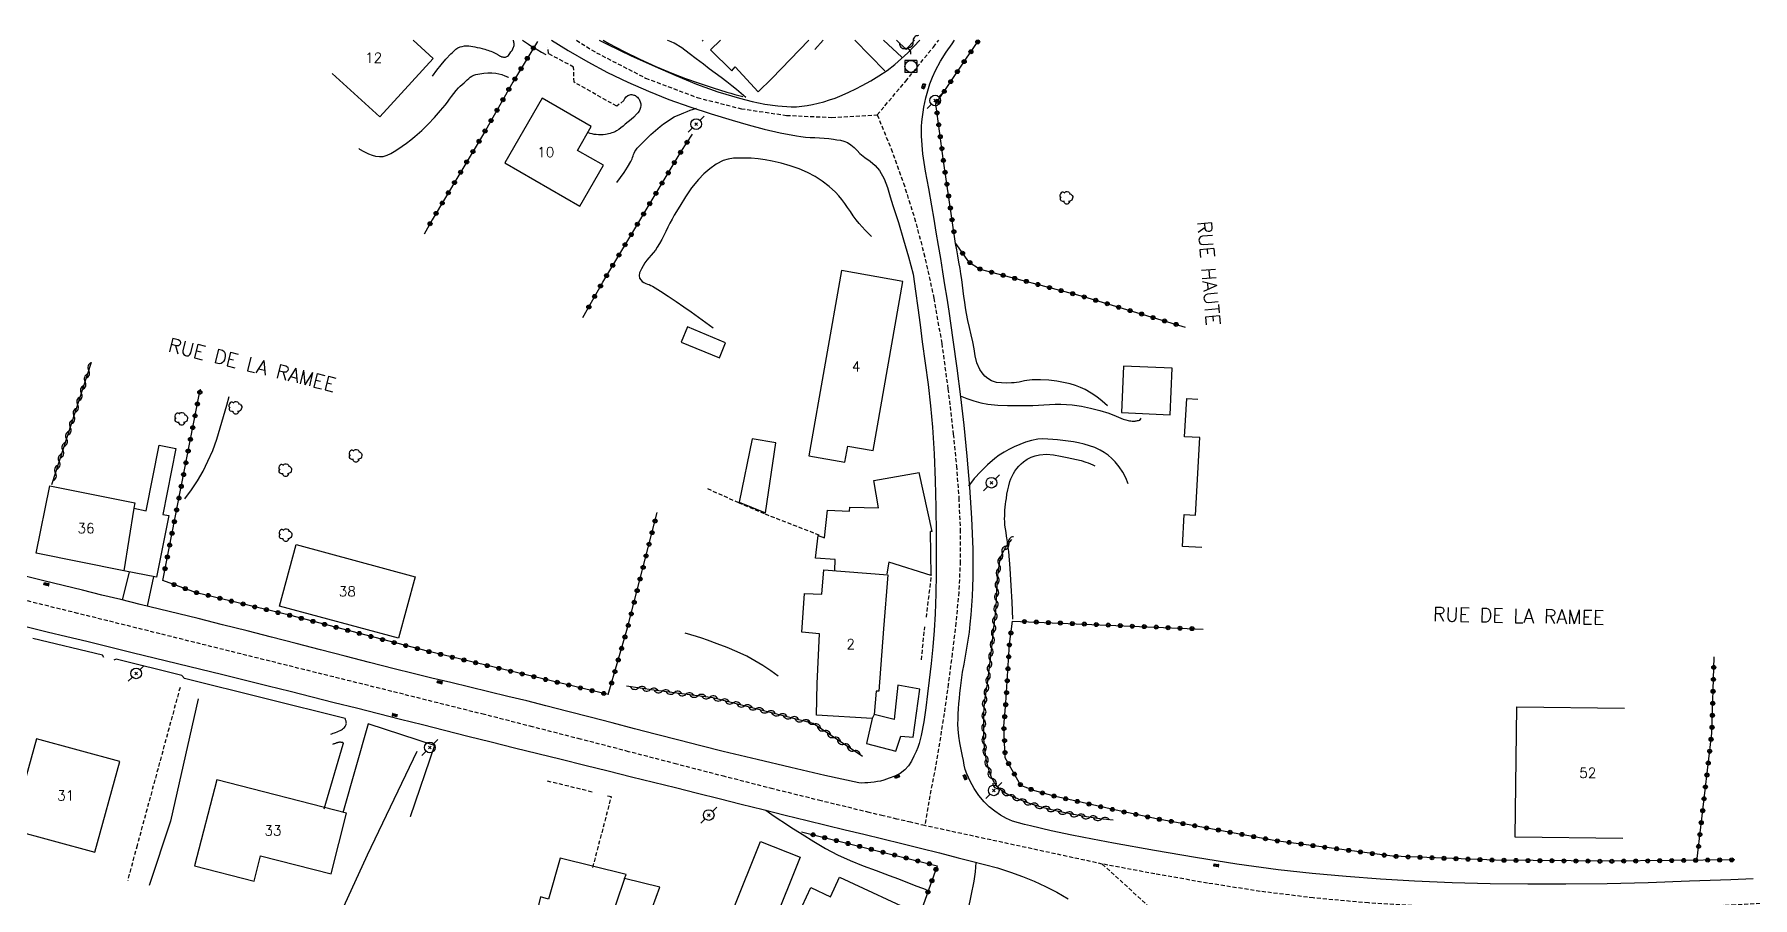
# Model space of a CAD drawing. Header units: millimetres. Extents: x 182998 to 184000, y 151998 to 153001.
# Drawn here: x 183648.1 to 183863.1, y 152892.7 to 153000.7 of the extents above; entities that cross this region are included whole.
import ezdxf
from ezdxf.enums import TextEntityAlignment as Align

# ---------------------------------------------------------------- set-up
doc = ezdxf.new("R2010")
doc.units = ezdxf.units.MM
doc.linetypes.add('DASHED', pattern=[0.75, 0.5, -0.25])
doc.layers.get('0').update_dxf_attribs({"linetype": 'CONTINUOUS'})
for name, color, linetype in [('W0001', 6, 'DASHED'), ('W0008', 7, 'CONTINUOUS'), ('W0014', 7, 'CONTINUOUS'), ('W0017', 7, 'CONTINUOUS'), ('W0101', 7, 'CONTINUOUS'), ('W0104', 1, 'CONTINUOUS'), ('W0112', 1, 'DASHED'), ('W0211', 2, 'CONTINUOUS'), ('W0214', 2, 'CONTINUOUS'), ('W0300', 7, 'CONTINUOUS'), ('W0310', 3, 'CONTINUOUS'), ('W0322', 7, 'CONTINUOUS'), ('W0323', 7, 'CONTINUOUS'), ('W0401', 7, 'CONTINUOUS'), ('W0420', 7, 'CONTINUOUS'), ('W0473', 7, 'CONTINUOUS'), ('W0989', 7, 'CONTINUOUS'), ('W0991', 7, 'CONTINUOUS')]:
    doc.layers.add(name, color=color, linetype=linetype)
doc.styles.get("Standard").update_dxf_attribs({"font": 'romans.shx', "width": 0.85})

# ---------------------------------------------------------------- blocks, each defined once
blk = doc.blocks.new('T401')
for p, q in [((-0.3, 0.3), (0, 0.3)), ((-0.3, -0.25), (-0.3, 0.3)), ((-0.3, 0.15), (0, 0.15)), ((-0.3, 0), (0, 0)), ((0, 0.3), (0, -0.25)), ((-0.3, -0.15), (0, -0.15)), ((-0.3, -0.25), (-0.3, -0.3)), ((-0.3, -0.3), (0, -0.3)), ((0, -0.3), (0, -0.25))]:
    blk.add_line(p, q)
blk = doc.blocks.new('T420')
for p, q in [((0.75, 0.75), (-0.75, 0.75)), ((-0.75, 0.75), (-0.75, -0.75)), ((0.75, 0.75), (0.75, -0.75)), ((0.75, -0.75), (-0.75, -0.75))]:
    blk.add_line(p, q)
blk.add_ellipse((0, 0), major_axis=(-0.53, 0.53), ratio=1, start_param=3.926991, end_param=10.210176)
blk = doc.blocks.new('T300')
for p, q in [((-0.8, 0.51), (-0.86, 0.34)), ((-0.86, 0.34), (-0.86, 0.17)), ((-0.86, 0.17), (-0.74, 0.06)), ((-0.69, 0.63), (-0.8, 0.51)), ((-0.8, -0.06), (-0.74, 0.06)), ((-0.74, 0.06), (-0.69, 0.11)), ((-0.57, 0.69), (-0.69, 0.63)), ((-0.46, 0.69), (-0.57, 0.69)), ((-0.29, 0.63), (-0.46, 0.69)), ((-0.29, 0.63), (-0.17, 0.74)), ((-0.23, 0.57), (-0.29, 0.63)), ((-0.17, 0.74), (-0.06, 0.8)), ((-0.06, 0.8), (0.06, 0.8)), ((0.06, 0.8), (0.23, 0.74)), ((0.23, 0.74), (0.34, 0.63)), ((0.34, 0.63), (0.4, 0.51)), ((0.46, 0.46), (0.34, 0.46)), ((0.4, 0.51), (0.4, 0.46)), ((0.57, 0.4), (0.46, 0.46)), ((0.57, 0.4), (0.69, 0.29)), ((0.69, 0.29), (0.74, 0.17)), ((0.74, 0.06), (0.69, -0.17)), ((0.74, 0.17), (0.74, 0.06)), ((-0.8, -0.17), (-0.8, -0.06)), ((-0.8, -0.23), (-0.8, -0.17)), ((-0.74, -0.34), (-0.8, -0.23)), ((-0.69, -0.4), (-0.74, -0.34)), ((-0.51, -0.46), (-0.69, -0.4)), ((-0.4, -0.46), (-0.51, -0.46)), ((-0.4, -0.46), (-0.34, -0.46)), ((-0.34, -0.46), (-0.34, -0.4)), ((-0.34, -0.51), (-0.34, -0.46)), ((-0.29, -0.63), (-0.34, -0.51)), ((-0.17, -0.74), (-0.29, -0.63)), ((-0.06, -0.8), (-0.17, -0.74)), ((0.06, -0.8), (-0.06, -0.8)), ((0.17, -0.74), (0.06, -0.8)), ((0.23, -0.69), (0.17, -0.74)), ((0.29, -0.46), (0.23, -0.46)), ((0.29, -0.63), (0.23, -0.69)), ((0.46, -0.4), (0.29, -0.46)), ((0.34, -0.51), (0.29, -0.63)), ((0.34, -0.51), (0.34, -0.46)), ((0.57, -0.34), (0.46, -0.4)), ((0.63, -0.29), (0.57, -0.34)), ((0.69, -0.17), (0.63, -0.29))]:
    blk.add_line(p, q)
blk = doc.blocks.new('T473')
for p, q in [((-0.166667, 0.166667), (0.166667, -0.166667)), ((-0.166667, -0.166667), (0.166667, 0.166667)), ((0.500001, 0.500001), (1.000002, 1.000002)), ((-1.000002, -1.000002), (-0.500001, -0.500001))]:
    blk.add_line(p, q)
blk.add_ellipse((0, 0), major_axis=(0.471405, 0.471405), ratio=1, start_param=5.4977871438, end_param=11.780972451)
blk = doc.blocks.new('t310o')
at = {"color": 0, "linetype": 'Continuous'}
for centre, start, end in [((-0.5, 0.38), 216.8699, 323.1304), ((0.5, -0.37), 36.8699, 143.1303)]:
    blk.add_arc(centre, 0.625, start, end, dxfattribs=at)
blk = doc.blocks.new('t323o')
at = {"color": 0, "linetype": 'Continuous'}
for radius in [0.25, 0.15]:
    blk.add_circle((0, 0), radius, dxfattribs=at)
blk = doc.blocks.new('t322o')
at = {"color": 0, "linetype": 'Continuous'}
for radius in [0.25, 0.15]:
    blk.add_circle((0, 0), radius, dxfattribs=at)

msp = doc.modelspace()

# ---------------------------------------------------------------- linework, layer by layer
at = {"layer": 'W0001'}
for points in [[(183715.94, 153000), (183718.46, 152998.43), (183724.6, 152995.27), (183731.07, 152992.83), (183736.59, 152991.43), (183742.22, 152990.6), (183747.91, 152990.35), (183753.59, 152990.67)], [(183753.59, 152990.67), (183757.15, 152994.87), (183760.62, 152999.15), (183761.29, 153000)], [(183753.59, 152990.67), (183755.32, 152986.43), (183756.88, 152982.12), (183758.25, 152977.75), (183759.44, 152973.33), (183760.68, 152967.73), (183761.66, 152962.07), (183762.44, 152956.39), (183763.11, 152950.7), (183763.5, 152946.73), (183763.8, 152942.76), (183763.97, 152938.78), (183763.98, 152934.79), (183763.79, 152930.93), (183763.44, 152927.09), (183762.97, 152923.27), (183762.48, 152919.45), (183761.96, 152915.76), (183761.38, 152912.07), (183760.74, 152908.39), (183760.03, 152904.73), (183759.53, 152901.74)], [(183759.53, 152901.74), (183757.8, 152902.15), (183756.06, 152902.56), (183754.33, 152902.97), (183752.6, 152903.38), (183746.56, 152904.84), (183740.53, 152906.34), (183734.51, 152907.87), (183728.5, 152909.43), (183722.48, 152910.99), (183716.47, 152912.55), (183710.46, 152914.1), (183704.44, 152915.63), (183699.36, 152916.9), (183694.29, 152918.17), (183689.21, 152919.43), (183684.14, 152920.69), (183679.06, 152921.95), (183673.98, 152923.21), (183668.91, 152924.47), (183663.84, 152925.74), (183653.56, 152928.29), (183643.27, 152930.82)], [(183781.76, 152896.93), (183759.53, 152901.74)], [(183869.31, 152892.32), (183860.96, 152891.79), (183852.59, 152891.43), (183844.22, 152891.25), (183835.85, 152891.24), (183828.92, 152891.37), (183821.99, 152891.63), (183815.07, 152892.06), (183808.16, 152892.69), (183801.52, 152893.51), (183794.91, 152894.54), (183788.33, 152895.7), (183781.76, 152896.93)], [(183781.76, 152896.93), (183793.52, 152886.19), (183798.11, 152877.61), (183803.01, 152868.42)]]:
    msp.add_lwpolyline(points, dxfattribs=at)
at = {"layer": 'W0008'}
for points in [[(183712.84, 153000), (183714.92, 152998.7), (183717.36, 152997.3), (183719.85, 152995.98), (183722.38, 152994.76), (183724.96, 152993.62), (183727.53, 152992.58), (183730.15, 152991.65), (183732.79, 152990.79), (183735.44, 152989.98), (183737.43, 152989.41), (183739.43, 152988.88), (183741.44, 152988.42), (183743.48, 152988.03), (183744.05, 152987.95), (183744.63, 152987.89), (183745.21, 152987.85), (183745.8, 152987.82), (183746.38, 152987.78), (183746.96, 152987.74), (183747.54, 152987.69), (183748.11, 152987.61), (183748.55, 152987.55), (183748.99, 152987.48), (183749.43, 152987.38), (183749.85, 152987.21), (183750.3, 152986.93), (183750.69, 152986.57), (183751.06, 152986.2), (183751.43, 152985.84), (183752.05, 152985.35), (183752.7, 152984.86), (183753.33, 152984.33), (183753.86, 152983.71), (183754.44, 152982.67), (183754.86, 152981.56), (183755.2, 152980.42), (183755.54, 152979.31), (183756.24, 152977.18), (183756.89, 152975.04), (183757.51, 152972.89), (183758.07, 152970.72)], [(183718.81, 153000), (183719.79, 152999.49), (183722.78, 152998.06), (183725.8, 152996.7), (183728.38, 152995.58), (183730.99, 152994.52), (183733.64, 152993.56), (183736.34, 152992.75), (183737.93, 152992.35), (183739.54, 152992.02), (183741.17, 152991.78), (183742.82, 152991.67), (183743.49, 152991.68), (183744.16, 152991.74), (183744.82, 152991.84), (183745.48, 152991.96), (183746.2, 152992.12), (183746.92, 152992.31), (183747.63, 152992.53), (183748.32, 152992.77), (183749.2, 152993.12), (183750.05, 152993.5), (183750.9, 152993.91), (183751.72, 152994.35), (183752.77, 152994.94), (183753.81, 152995.56), (183754.82, 152996.23), (183755.78, 152996.96), (183757.42, 152998.43), (183758.94, 153000)], [(183863.2, 152895.07), (183860.41, 152894.96), (183855.24, 152894.77), (183850.08, 152894.59), (183844.92, 152894.46), (183839.75, 152894.4), (183835.02, 152894.41), (183830.29, 152894.47), (183825.56, 152894.59), (183820.83, 152894.8), (183816.56, 152895.05), (183812.29, 152895.36), (183808.02, 152895.74), (183803.76, 152896.22), (183798.59, 152896.92), (183793.43, 152897.74), (183788.29, 152898.63), (183783.16, 152899.56), (183780.55, 152900.04), (183777.95, 152900.54), (183775.36, 152901.08), (183772.78, 152901.7), (183772.02, 152901.88), (183771.26, 152902.07), (183770.5, 152902.31), (183769.77, 152902.62), (183769.01, 152903.04), (183768.29, 152903.53), (183767.61, 152904.08), (183766.98, 152904.7), (183766.32, 152905.51), (183765.73, 152906.37), (183765.23, 152907.28), (183764.8, 152908.23), (183764.61, 152908.76), (183764.48, 152909.31), (183764.37, 152909.87), (183764.27, 152910.42), (183764.1, 152911.25), (183763.93, 152912.09), (183763.79, 152912.94), (183763.71, 152913.79), (183763.69, 152914.43), (183763.7, 152915.08), (183763.72, 152915.72), (183763.76, 152916.37), (183763.81, 152917.01), (183763.87, 152917.65), (183763.94, 152918.29), (183764, 152918.93), (183764.13, 152919.93), (183764.28, 152920.93), (183764.45, 152921.93), (183764.63, 152922.93), (183764.81, 152923.93), (183764.98, 152924.92), (183765.13, 152925.93), (183765.24, 152926.94), (183765.34, 152928.11), (183765.43, 152929.28), (183765.5, 152930.46), (183765.55, 152931.63), (183765.58, 152932.81), (183765.6, 152933.99), (183765.6, 152935.16), (183765.58, 152936.34), (183765.44, 152940.22), (183765.18, 152944.1), (183764.83, 152947.97), (183764.45, 152951.83), (183764.05, 152955.4), (183763.59, 152958.97), (183763.1, 152962.53), (183762.58, 152966.09), (183762.33, 152967.74), (183762.07, 152969.39), (183761.8, 152971.04), (183761.53, 152972.69), (183761.25, 152974.34), (183760.98, 152975.98), (183760.71, 152977.63), (183760.44, 152979.28), (183760.06, 152981.44), (183759.64, 152983.6), (183759.29, 152985.78), (183759.13, 152987.98), (183759.13, 152988.59), (183759.15, 152989.2), (183759.19, 152989.8), (183759.26, 152990.41), (183759.34, 152991.01), (183759.44, 152991.61), (183759.55, 152992.21), (183759.68, 152992.8), (183759.91, 152993.68), (183760.19, 152994.55), (183760.52, 152995.4), (183760.89, 152996.23), (183761.51, 152997.38), (183762.21, 152998.49), (183762.95, 152999.56), (183763.26, 153000)], [(183758.07, 152970.72), (183758.38, 152968.61), (183758.67, 152966.5), (183758.96, 152964.38), (183759.23, 152962.27), (183759.59, 152959.6), (183759.95, 152956.93), (183760.27, 152954.25), (183760.52, 152951.57), (183760.73, 152948.25), (183760.84, 152944.92), (183760.91, 152941.59), (183760.95, 152938.26), (183760.97, 152935.76), (183760.97, 152933.26), (183760.93, 152930.75), (183760.84, 152928.25), (183760.72, 152926.17), (183760.54, 152924.1), (183760.34, 152922.02), (183760.11, 152919.95), (183759.9, 152918.22), (183759.68, 152916.48), (183759.42, 152914.74), (183759.08, 152913.02), (183758.96, 152912.52), (183758.83, 152912.01), (183758.67, 152911.51), (183758.47, 152911.02), (183758.19, 152910.41), (183757.89, 152909.8), (183757.52, 152909.22), (183757.05, 152908.7), (183756.45, 152908.26), (183755.79, 152907.93), (183755.1, 152907.67), (183754.41, 152907.44), (183754.01, 152907.32), (183753.61, 152907.24), (183753.19, 152907.17), (183752.78, 152907.12), (183752.41, 152907.09), (183752.03, 152907.07), (183751.66, 152907.06), (183751.28, 152907.07)], [(183751.28, 152907.07), (183747.03, 152908.02), (183742.78, 152909), (183738.55, 152910), (183734.31, 152911.02), (183731.53, 152911.71), (183728.75, 152912.42), (183725.98, 152913.14), (183723.2, 152913.86), (183720.43, 152914.59), (183717.66, 152915.32), (183714.88, 152916.03), (183712.1, 152916.74), (183709.73, 152917.33), (183707.36, 152917.91), (183704.99, 152918.48), (183702.62, 152919.06), (183700.25, 152919.63), (183697.87, 152920.2), (183695.5, 152920.78), (183693.13, 152921.37), (183690.06, 152922.15), (183687, 152922.93), (183683.93, 152923.72), (183680.87, 152924.51), (183677.81, 152925.3), (183674.74, 152926.09), (183671.67, 152926.87), (183668.6, 152927.64), (183666.19, 152928.24), (183663.78, 152928.83), (183661.37, 152929.42), (183658.95, 152930.01), (183656.54, 152930.59), (183654.12, 152931.18), (183651.71, 152931.77), (183649.29, 152932.36), (183642.86, 152933.94)], [(183647.23, 152926.6), (183649.71, 152926), (183652.19, 152925.4), (183654.67, 152924.8), (183660.35, 152923.41), (183666.03, 152922.03), (183671.7, 152920.64), (183677.38, 152919.24), (183680.14, 152918.55), (183682.89, 152917.86), (183685.65, 152917.16), (183688.41, 152916.46), (183691.16, 152915.77), (183693.92, 152915.07), (183696.67, 152914.37), (183699.43, 152913.68), (183702.35, 152912.95), (183705.28, 152912.22), (183708.2, 152911.49), (183711.13, 152910.77), (183714.05, 152910.04), (183716.98, 152909.31), (183719.9, 152908.59), (183722.83, 152907.86), (183725.58, 152907.17), (183728.33, 152906.49), (183731.08, 152905.8), (183733.82, 152905.12), (183736.57, 152904.43), (183739.32, 152903.75), (183742.07, 152903.06), (183744.83, 152902.38), (183747.19, 152901.8), (183749.56, 152901.22), (183751.92, 152900.65), (183754.29, 152900.08), (183756.66, 152899.5), (183759.02, 152898.92), (183761.38, 152898.32), (183763.74, 152897.72), (183765.38, 152897.3), (183767.03, 152896.89), (183768.66, 152896.45), (183770.28, 152895.93), (183771.75, 152895.38), (183773.21, 152894.79), (183774.64, 152894.14), (183776.05, 152893.42), (183777.48, 152892.58)]]:
    msp.add_lwpolyline(points, dxfattribs=at)
at = {"layer": 'W0014'}
for points in [[(183656.8, 152922.77), (183656.62, 152923.08), (183647.92, 152925.16)], [(183666.89, 152920.13), (183666.55, 152920.53), (183658.36, 152922.58), (183658.04, 152922.45)], [(183686.99, 152915.13), (183666.89, 152920.13)], [(183698.19, 152911.76), (183689.89, 152914.47)]]:
    msp.add_lwpolyline(points, dxfattribs=at)
at = {"layer": 'W0017'}
for points in [[(183697.92, 152995.51), (183698.46, 152996.24), (183699.03, 152996.94), (183699.62, 152997.62), (183700.24, 152998.28), (183700.44, 152998.48), (183700.64, 152998.69), (183700.86, 152998.88), (183701.11, 152999.04), (183701.38, 152999.16), (183701.67, 152999.23), (183701.95, 152999.28), (183702.24, 152999.3), (183702.49, 152999.3), (183702.74, 152999.27), (183702.98, 152999.22), (183703.22, 152999.17), (183703.54, 152999.11), (183703.86, 152999.04), (183704.17, 152998.97), (183704.48, 152998.88), (183704.68, 152998.82), (183704.87, 152998.76), (183705.06, 152998.69), (183705.25, 152998.62), (183705.43, 152998.55), (183705.61, 152998.47), (183705.79, 152998.39), (183705.96, 152998.3), (183706.02, 152998.27), (183706.09, 152998.23), (183706.15, 152998.18), (183706.21, 152998.14), (183706.27, 152998.1), (183706.33, 152998.06), (183706.39, 152998.02), (183706.46, 152997.99), (183706.52, 152997.96), (183706.59, 152997.94), (183706.66, 152997.92), (183706.72, 152997.91), (183706.83, 152997.89), (183706.94, 152997.88), (183707.06, 152997.88), (183707.17, 152997.91), (183707.31, 152997.99), (183707.43, 152998.11), (183707.53, 152998.23), (183707.62, 152998.36), (183707.76, 152998.53), (183707.89, 152998.71), (183708.01, 152998.91), (183708.09, 152999.12), (183708.12, 152999.23), (183708.14, 152999.35), (183708.14, 152999.47), (183708.14, 152999.58), (183708.13, 152999.7), (183708.11, 152999.82), (183708.08, 152999.93), (183708.06, 153000)], [(183746.82, 153000), (183745.77, 152998.86)], [(183754.55, 152996.17), (183750.8, 153000)], [(183756.65, 152997.88), (183754.37, 153000)], [(183721.87, 152992.46), (183722, 152992.7), (183722.17, 152992.91), (183722.39, 152993.08), (183722.64, 152993.19), (183722.77, 152993.22), (183722.9, 152993.21), (183723.02, 152993.18), (183723.14, 152993.14), (183723.23, 152993.11), (183723.32, 152993.07), (183723.4, 152993.01), (183723.48, 152992.96), (183723.59, 152992.86), (183723.69, 152992.76), (183723.78, 152992.64), (183723.85, 152992.51), (183723.93, 152992.29), (183723.99, 152992.06), (183724, 152991.82), (183723.98, 152991.59), (183723.9, 152991.35), (183723.78, 152991.13), (183723.63, 152990.93), (183723.48, 152990.74), (183723.15, 152990.39), (183722.78, 152990.08), (183722.41, 152989.78), (183722.03, 152989.48), (183721.78, 152989.27), (183721.52, 152989.05), (183721.26, 152988.85), (183720.98, 152988.66), (183720.83, 152988.58), (183720.68, 152988.51), (183720.53, 152988.45), (183720.37, 152988.4), (183720.18, 152988.34), (183719.98, 152988.29), (183719.78, 152988.25), (183719.58, 152988.21), (183719.29, 152988.18), (183718.99, 152988.17), (183718.69, 152988.17), (183718.4, 152988.19), (183718.15, 152988.22), (183717.91, 152988.27), (183717.68, 152988.34), (183717.45, 152988.42)], [(183721, 152982.21), (183721.48, 152982.83), (183721.93, 152983.47), (183722.35, 152984.14), (183722.74, 152984.82), (183722.83, 152984.99), (183722.91, 152985.17), (183722.98, 152985.35), (183723.04, 152985.53), (183723.11, 152985.71), (183723.19, 152985.89), (183723.27, 152986.07), (183723.38, 152986.24), (183723.56, 152986.48), (183723.76, 152986.69), (183723.98, 152986.9), (183724.19, 152987.11), (183724.73, 152987.65), (183725.28, 152988.19), (183725.84, 152988.72), (183726.43, 152989.22), (183726.85, 152989.54), (183727.29, 152989.85), (183727.74, 152990.13), (183728.2, 152990.4), (183728.49, 152990.55), (183728.8, 152990.68), (183729.1, 152990.81), (183729.41, 152990.93), (183729.8, 152991.08), (183730.19, 152991.24), (183730.59, 152991.38), (183730.99, 152991.52)], [(183763.97, 152955.52), (183764.81, 152955.17), (183765.68, 152954.88), (183766.56, 152954.64), (183767.45, 152954.47), (183768.68, 152954.33), (183769.91, 152954.29), (183771.13, 152954.31), (183772.35, 152954.31), (183773.06, 152954.32), (183773.76, 152954.34), (183774.46, 152954.38), (183775.15, 152954.42), (183775.86, 152954.45), (183776.56, 152954.46), (183777.26, 152954.44), (183777.97, 152954.39), (183779.14, 152954.22), (183780.3, 152953.97), (183781.44, 152953.67), (183782.58, 152953.34), (183782.88, 152953.23), (183783.19, 152953.11), (183783.48, 152952.98), (183783.78, 152952.85), (183784.08, 152952.72), (183784.38, 152952.6), (183784.69, 152952.5), (183785, 152952.41), (183785.17, 152952.38), (183785.34, 152952.37), (183785.51, 152952.36), (183785.69, 152952.36), (183785.77, 152952.36), (183785.86, 152952.36), (183785.94, 152952.37), (183786.03, 152952.39), (183786.15, 152952.41), (183786.3, 152952.42), (183786.45, 152952.48), (183786.55, 152952.6), (183786.56, 152952.61), (183786.57, 152952.63), (183786.57, 152952.65), (183786.57, 152952.67), (183786.56, 152952.69), (183786.55, 152952.7), (183786.54, 152952.72), (183786.53, 152952.73)], [(183785, 152944.51), (183784.69, 152945.25), (183784.31, 152945.96), (183783.87, 152946.62), (183783.37, 152947.25), (183782.95, 152947.68), (183782.48, 152948.07), (183781.99, 152948.42), (183781.47, 152948.72), (183780.82, 152949.03), (183780.15, 152949.26), (183779.47, 152949.45), (183778.78, 152949.62), (183778.14, 152949.75), (183777.48, 152949.85), (183776.83, 152949.93), (183776.17, 152949.99), (183775.55, 152950.05), (183774.93, 152950.1), (183774.3, 152950.12), (183773.67, 152950.07), (183772.91, 152949.92), (183772.16, 152949.7), (183771.43, 152949.43), (183770.72, 152949.12), (183770.08, 152948.81), (183769.46, 152948.47), (183768.87, 152948.09), (183768.3, 152947.67), (183767.39, 152946.89), (183766.54, 152946.06), (183765.74, 152945.17), (183765.01, 152944.22)], [(183659.16, 152929.95), (183660, 152933.5)], [(183663.01, 152932.89), (183662.22, 152929.2)], [(183685.2, 152913.2), (183685.36, 152913.24), (183685.51, 152913.29), (183685.66, 152913.34), (183685.81, 152913.39), (183686, 152913.46), (183686.19, 152913.54), (183686.37, 152913.63), (183686.55, 152913.73), (183686.68, 152913.82), (183686.8, 152913.91), (183686.92, 152914.01), (183687.02, 152914.13), (183687.07, 152914.21), (183687.11, 152914.29), (183687.14, 152914.38), (183687.15, 152914.47), (183687.16, 152914.56), (183687.15, 152914.64), (183687.14, 152914.73), (183687.12, 152914.81), (183687.1, 152914.89), (183687.07, 152914.97), (183687.04, 152915.05), (183686.99, 152915.13)], [(183689.89, 152914.47), (183686.71, 152903.35)], [(183684.39, 152903.83), (183686.76, 152911.94)], [(183686.76, 152911.94), (183686.77, 152911.95), (183686.77, 152911.96), (183686.78, 152911.98), (183686.78, 152911.99), (183686.79, 152912), (183686.79, 152912.02), (183686.79, 152912.03), (183686.78, 152912.05), (183686.77, 152912.07), (183686.75, 152912.09), (183686.73, 152912.11), (183686.71, 152912.12), (183686.66, 152912.14), (183686.61, 152912.15), (183686.57, 152912.15), (183686.52, 152912.15), (183686.44, 152912.16), (183686.36, 152912.16), (183686.28, 152912.16), (183686.2, 152912.15), (183686.15, 152912.14), (183686.1, 152912.13), (183686.05, 152912.11), (183685.99, 152912.1), (183685.97, 152912.09), (183685.94, 152912.08), (183685.91, 152912.07), (183685.89, 152912.06), (183685.86, 152912.05), (183685.84, 152912.04), (183685.81, 152912.03), (183685.78, 152912.02), (183685.69, 152911.99), (183685.6, 152911.95), (183685.51, 152911.92), (183685.41, 152911.89)], [(183698.19, 152911.76), (183695.16, 152902.83), (183695.14, 152902.85)], [(183739.64, 152903.67), (183740.41, 152903.13), (183741.19, 152902.59), (183741.98, 152902.07), (183742.77, 152901.56), (183744.2, 152900.65), (183745.65, 152899.75), (183747.11, 152898.88), (183748.62, 152898.09), (183750.21, 152897.36), (183751.83, 152896.72), (183753.47, 152896.12), (183755.1, 152895.5), (183756.25, 152895.06), (183757.4, 152894.61), (183758.56, 152894.17), (183759.71, 152893.74)], [(183761.53, 152879.67), (183762, 152880.73), (183762.44, 152881.8), (183762.85, 152882.89), (183763.22, 152883.99), (183763.43, 152884.72), (183763.61, 152885.45), (183763.78, 152886.18), (183763.95, 152886.92), (183764.28, 152888.27), (183764.6, 152889.63), (183764.91, 152890.98), (183765.22, 152892.34), (183765.35, 152892.95), (183765.49, 152893.56), (183765.61, 152894.18), (183765.72, 152894.79), (183765.8, 152895.37), (183765.87, 152895.95), (183765.92, 152896.53), (183765.96, 152897.11)]]:
    msp.add_lwpolyline(points, dxfattribs=at)
at = {"layer": 'W0101'}
for points in [[(183695.5, 153000), (183698, 152997.72), (183691.35, 152990.42), (183685.39, 152995.85)], [(183733.98, 153000), (183732.73, 152998.81), (183735.39, 152996.17), (183735.81, 152996.67), (183738.71, 152993.56), (183740.39, 152995.22)], [(183740.39, 152995.22), (183745.05, 153000)], [(183792.05, 152950.39), (183792.33, 152955.19), (183793.72, 152955.11)], [(183794.22, 152936.54), (183791.78, 152936.68), (183792.01, 152940.66), (183793.41, 152940.58), (183793.96, 152950.28), (183792.05, 152950.39)], [(183659.33, 152933.63), (183648.36, 152935.83), (183650.05, 152944.27)], [(183650.05, 152944.27), (183660.7, 152942.13), (183660.56, 152941.45)], [(183660.56, 152941.45), (183659.33, 152933.63)], [(183760.45, 152938.53), (183760.24, 152938.53)], [(183846.89, 152900.13), (183833.42, 152900.31), (183833.65, 152916.61), (183833.65, 152916.61)], [(183833.65, 152916.61), (183847.11, 152916.43)], [(183722.19, 152895.63), (183713.9, 152897.66), (183712.47, 152892.55), (183711.47, 152892.81), (183710.26, 152887.76), (183709.29, 152885.02), (183717.8, 152882.78)], [(183721.96, 152895.13), (183717.8, 152882.78)], [(183721.96, 152895.13), (183722.19, 152895.63)]]:
    msp.add_lwpolyline(points, dxfattribs=at)
for points in [[(183706.97, 152984.65), (183716.36, 152979.23), (183719.32, 152984.36), (183716.09, 152986.22), (183717.81, 152989.22), (183711.66, 152992.77), (183706.97, 152984.65)], [(183749.1, 152971.19), (183745.02, 152948), (183749.55, 152947.2), (183749.9, 152949.23), (183753.07, 152948.67), (183756.8, 152969.83), (183749.1, 152971.19)], [(183680.86, 152936.9), (183695.77, 152932.88), (183693.7, 152925.19), (183678.78, 152929.21), (183680.86, 152936.9)], [(183752.97, 152915.13), (183745.98, 152915.55), (183746.09, 152919.53), (183746.35, 152925.75), (183744.17, 152925.93), (183744.48, 152930.78), (183746.67, 152930.68), (183746.9, 152933.76), (183754.91, 152933.1), (183754.39, 152926.36), (183753.78, 152918.58), (183753.47, 152918.58), (183753.2, 152915.66)], [(183648.37, 152912.6), (183645.26, 152901.27), (183655.69, 152898.41), (183658.8, 152909.74), (183648.37, 152912.6)], [(183668.16, 152896.7), (183675.61, 152894.79), (183676.43, 152897.95), (183685.24, 152895.69), (183687.19, 152903.28), (183670.93, 152907.46), (183668.16, 152896.7)], [(183755.63, 152883.53), (183743.12, 152889.34), (183745.28, 152893.99), (183747.75, 152892.84), (183748.87, 152895.27), (183758.92, 152890.6), (183755.63, 152883.53)]]:
    msp.add_lwpolyline(points, close=True, dxfattribs=at)
at = {"layer": 'W0104'}
for points in [[(183729.07, 152962.24), (183733.84, 152960.26), (183734.62, 152962.15), (183729.85, 152964.13), (183729.07, 152962.24)], [(183784.42, 152959.24), (183784.16, 152953.41), (183790.23, 152953.14), (183790.5, 152958.96), (183784.42, 152959.24)], [(183737.95, 152950.12), (183736.31, 152942.19), (183739.61, 152940.87), (183740.92, 152949.64)], [(183743.93, 152897.8), (183740.48, 152889.15), (183735.52, 152891.13), (183738.97, 152899.77), (183743.93, 152897.8)]]:
    msp.add_lwpolyline(points, close=True, dxfattribs=at)
for points in [[(183660.56, 152941.45), (183662.11, 152941.14), (183663.75, 152949.33), (183665.83, 152948.91), (183664.18, 152940.68), (183664.94, 152940.53), (183663.39, 152932.82), (183659.33, 152933.63)], [(183748.29, 152933.64), (183748.33, 152935.05), (183745.88, 152935.18), (183746.22, 152938.03), (183746.98, 152937.76), (183747.35, 152941.21), (183750.12, 152941.06), (183750.17, 152941.58), (183753.75, 152941.48), (183753.15, 152944.93), (183758.84, 152945.93)], [(183760.45, 152938.53), (183758.84, 152945.93)], [(183760.32, 152933.02), (183760.24, 152938.53)], [(183760.32, 152933.02), (183755.05, 152934.71), (183754.78, 152933.23)], [(183758.92, 152918.79), (183756.18, 152919.29), (183755.73, 152915), (183753.2, 152915.66)], [(183758.08, 152912.81), (183758.92, 152918.79)], [(183752.97, 152915.13), (183752.23, 152912), (183755.94, 152911.07), (183756.55, 152912.92), (183758.08, 152912.81)], [(183720.96, 152879.79), (183721.8, 152881.54), (183726.38, 152894.03), (183721.96, 152895.13)]]:
    msp.add_lwpolyline(points, dxfattribs=at)
at = {"layer": 'W0112'}
for points in [[(183721.87, 152992.46), (183721, 152991.74), (183715.66, 152994.75), (183715.6, 152996.64), (183712.44, 152998.33), (183712.39, 152999.09)], [(183731.67, 152999.89), (183731.79, 153000)], [(183732.35, 152943.91), (183736.21, 152942.16), (183739.55, 152940.74), (183746.27, 152938.13)], [(183759.74, 152927.8), (183760.39, 152933.1)], [(183759.13, 152922.48), (183759.53, 152926.59)], [(183666.34, 152919.03), (183660.97, 152899.27), (183659.79, 152894.89)], [(183717.9, 152905.94), (183712.13, 152907.36)], [(183718.01, 152896.5), (183720.32, 152905.33), (183719.8, 152905.41)]]:
    msp.add_lwpolyline(points, dxfattribs=at)
at = {"layer": 'W0211'}
for points in [[(183709.18, 153000), (183709.96, 152999.49), (183710.5, 152999.15), (183711.03, 152998.83), (183711.58, 152998.51), (183712.12, 152998.2)], [(183737.15, 152992.85), (183736.57, 152993.34), (183735.98, 152993.82), (183735.38, 152994.3), (183734.78, 152994.78), (183734.05, 152995.34), (183733.32, 152995.89), (183732.57, 152996.44), (183731.83, 152996.99), (183730.94, 152997.67), (183730.05, 152998.36), (183729.13, 152999.03), (183728.17, 152999.62), (183727.79, 152999.81), (183727.4, 152999.98), (183727.35, 153000)], [(183688.71, 152986.46), (183688.81, 152986.39), (183689.36, 152986.06), (183689.94, 152985.79), (183690.37, 152985.63), (183690.82, 152985.51), (183691.29, 152985.45), (183691.76, 152985.47), (183692.26, 152985.61), (183692.73, 152985.83), (183693.16, 152986.1), (183693.58, 152986.37), (183694.14, 152986.73), (183694.69, 152987.11), (183695.22, 152987.52), (183695.74, 152987.95), (183696.59, 152988.71), (183697.4, 152989.52), (183698.19, 152990.34), (183698.95, 152991.19), (183699.24, 152991.54), (183699.52, 152991.89), (183699.8, 152992.25), (183700.06, 152992.62), (183700.33, 152992.98), (183700.61, 152993.34), (183700.89, 152993.7), (183701.19, 152994.04), (183701.41, 152994.26), (183701.64, 152994.47), (183701.88, 152994.67), (183702.11, 152994.88), (183702.29, 152995.04), (183702.48, 152995.22), (183702.67, 152995.38), (183702.88, 152995.51), (183703.11, 152995.62), (183703.35, 152995.7), (183703.6, 152995.75), (183703.85, 152995.8), (183704.35, 152995.87), (183704.85, 152995.92), (183705.35, 152995.92), (183705.85, 152995.88), (183706.24, 152995.81), (183706.61, 152995.7), (183706.97, 152995.56), (183707.33, 152995.41), (183707.36, 152995.39), (183707.4, 152995.37), (183707.43, 152995.35), (183707.46, 152995.33)], [(183782.39, 152954.28), (183781.76, 152954.86), (183781.08, 152955.39), (183780.37, 152955.86), (183779.63, 152956.29), (183779.02, 152956.57), (183778.39, 152956.81), (183777.75, 152957), (183777.1, 152957.15), (183776.08, 152957.33), (183775.05, 152957.45), (183774.02, 152957.5), (183772.99, 152957.5), (183772.66, 152957.48), (183772.33, 152957.43), (183772.01, 152957.37), (183771.68, 152957.31), (183771.36, 152957.24), (183771.04, 152957.19), (183770.71, 152957.15), (183770.38, 152957.13), (183769.77, 152957.11), (183769.14, 152957.12), (183768.51, 152957.19), (183767.9, 152957.39), (183767.45, 152957.66), (183767.05, 152957.99), (183766.71, 152958.38), (183766.43, 152958.81), (183766.06, 152959.64), (183765.86, 152960.52), (183765.72, 152961.41), (183765.56, 152962.27), (183765.35, 152963.15), (183765.14, 152964.04), (183764.94, 152964.93), (183764.77, 152965.82), (183764.64, 152966.52), (183764.54, 152967.23), (183764.44, 152967.93), (183764.34, 152968.64), (183764.25, 152969.35), (183764.16, 152970.05), (183764.06, 152970.76), (183763.95, 152971.46), (183763.82, 152972.24), (183763.69, 152973.02), (183763.54, 152973.79), (183763.4, 152974.57)], [(183666.94, 152942.63), (183667.77, 152943.74), (183668.53, 152944.89), (183669.22, 152946.09), (183669.84, 152947.32), (183670.43, 152948.69), (183670.93, 152950.09), (183671.37, 152951.51), (183671.78, 152952.94), (183672.18, 152954.36), (183672.5, 152955.42)], [(183770.54, 152927.57), (183770.47, 152929.69), (183770.37, 152931.8), (183770.22, 152933.91), (183770.04, 152936.03), (183770.01, 152936.27), (183769.98, 152936.51), (183769.95, 152936.76), (183769.91, 152937), (183769.88, 152937.24), (183769.84, 152937.49), (183769.81, 152937.73), (183769.77, 152937.97), (183769.71, 152938.42), (183769.63, 152938.87), (183769.57, 152939.31), (183769.54, 152939.77), (183769.53, 152940.13), (183769.54, 152940.49), (183769.55, 152940.86), (183769.58, 152941.22), (183769.61, 152941.58), (183769.65, 152941.94), (183769.7, 152942.3), (183769.75, 152942.66), (183769.83, 152943.2), (183769.92, 152943.74), (183770.04, 152944.27), (183770.19, 152944.8), (183770.32, 152945.14), (183770.47, 152945.46), (183770.64, 152945.78), (183770.83, 152946.09), (183771.06, 152946.42), (183771.31, 152946.73), (183771.59, 152947.02), (183771.91, 152947.27), (183772.37, 152947.57), (183772.85, 152947.83), (183773.37, 152948.02), (183773.91, 152948.14), (183774.79, 152948.2), (183775.66, 152948.11), (183776.52, 152947.96), (183777.36, 152947.8), (183777.95, 152947.69), (183778.54, 152947.56), (183779.13, 152947.4), (183779.71, 152947.22), (183779.99, 152947.12), (183780.28, 152947.01), (183780.56, 152946.88), (183780.84, 152946.75)]]:
    msp.add_lwpolyline(points, dxfattribs=at)
at = {"layer": 'W0214'}
msp.add_lwpolyline([(183719.29, 153000), (183720, 152999.6), (183721.93, 152998.58), (183723.89, 152997.62), (183725.87, 152996.73), (183727.88, 152995.88), (183729.58, 152995.22), (183731.3, 152994.62), (183733.04, 152994.05), (183734.78, 152993.51), (183735.28, 152993.36), (183735.78, 152993.23), (183736.28, 152993.1), (183736.78, 152992.98)], dxfattribs=at)
at = {"layer": 'W0300'}
for points in [[(183752.88, 152975.44), (183752.48, 152975.83), (183752.08, 152976.23), (183751.7, 152976.65), (183751.33, 152977.07), (183750.94, 152977.55), (183750.58, 152978.05), (183750.23, 152978.56), (183749.89, 152979.07), (183749.54, 152979.57), (183749.17, 152980.07), (183748.78, 152980.55), (183748.35, 152981), (183747.56, 152981.71), (183746.71, 152982.35), (183745.81, 152982.94), (183744.87, 152983.45), (183743.81, 152983.92), (183742.7, 152984.3), (183741.58, 152984.61), (183740.45, 152984.87), (183739.58, 152985.04), (183738.71, 152985.16), (183737.83, 152985.24), (183736.94, 152985.26), (183736.29, 152985.26), (183735.62, 152985.23), (183734.95, 152985.14), (183734.31, 152984.95), (183733.43, 152984.5), (183732.63, 152983.92), (183731.9, 152983.27), (183731.23, 152982.58), (183730.35, 152981.53), (183729.59, 152980.41), (183728.89, 152979.25), (183728.2, 152978.1), (183727.91, 152977.61), (183727.65, 152977.11), (183727.39, 152976.6), (183727.14, 152976.09), (183726.89, 152975.58), (183726.63, 152975.08), (183726.36, 152974.58), (183726.06, 152974.09), (183725.83, 152973.75), (183725.57, 152973.42), (183725.3, 152973.11), (183725.03, 152972.79), (183724.76, 152972.47), (183724.51, 152972.14), (183724.28, 152971.78), (183724.09, 152971.41), (183723.97, 152971.15), (183723.85, 152970.88), (183723.79, 152970.56), (183723.85, 152970.25), (183723.99, 152970.02), (183724.17, 152969.83), (183724.39, 152969.69), (183724.62, 152969.57), (183724.84, 152969.49), (183725.06, 152969.42), (183725.28, 152969.33), (183725.48, 152969.22), (183726.46, 152968.59), (183727.44, 152967.96), (183728.42, 152967.32), (183729.38, 152966.66), (183730.31, 152966.01), (183731.23, 152965.36), (183732.14, 152964.68), (183733.05, 152964)], [(183741.21, 152920.43), (183740.27, 152921.12), (183739.29, 152921.77), (183738.29, 152922.37), (183737.26, 152922.93), (183736.06, 152923.5), (183734.83, 152924.01), (183733.58, 152924.48), (183732.34, 152924.93), (183731.65, 152925.17), (183730.96, 152925.4), (183730.27, 152925.62), (183729.57, 152925.83)], [(183668.61, 152917.6), (183665.15, 152902.3), (183662.49, 152894.23)], [(183695.98, 152911.02), (183689.76, 152898.03), (183685.42, 152888.56)]]:
    msp.add_lwpolyline(points, dxfattribs=at)
at = {"layer": 'W0310'}
for points in [[(183756.02, 153000), (183757.2, 152998.83), (183758.26, 153000)], [(183650.29, 152944.42), (183655.26, 152959.74)], [(183783.13, 152902.41), (183781.46, 152902.59), (183779.8, 152902.82), (183778.14, 152903.12), (183776.49, 152903.46), (183775.24, 152903.76), (183774, 152904.09), (183772.77, 152904.48), (183771.57, 152904.94), (183770.83, 152905.24), (183770.08, 152905.56), (183769.36, 152905.96), (183768.72, 152906.49), (183768.25, 152907.09), (183767.9, 152907.76), (183767.64, 152908.47), (183767.43, 152909.18), (183767.23, 152910.08), (183767.08, 152910.99), (183766.99, 152911.91), (183766.94, 152912.84), (183766.92, 152913.75), (183766.93, 152914.67), (183766.95, 152915.59), (183766.98, 152916.5), (183767.01, 152916.92), (183767.05, 152917.35), (183767.1, 152917.76), (183767.17, 152918.18), (183767.24, 152918.6), (183767.31, 152919.01), (183767.37, 152919.43), (183767.43, 152919.85), (183767.68, 152921.94), (183767.92, 152924.04), (183768.15, 152926.13), (183768.38, 152928.23), (183768.46, 152929.13), (183768.51, 152930.03), (183768.55, 152930.94), (183768.59, 152931.84), (183768.65, 152932.75), (183768.75, 152933.65), (183768.9, 152934.56), (183769.11, 152935.45), (183769.18, 152935.65), (183769.27, 152935.84), (183769.38, 152936.03), (183769.48, 152936.21), (183769.7, 152936.56), (183769.93, 152936.9), (183770.17, 152937.23), (183770.43, 152937.55)], [(183751.73, 152910.39), (183745.59, 152914.53), (183733, 152917.74), (183725.62, 152918.69), (183722.22, 152919.19)]]:
    msp.add_lwpolyline(points, dxfattribs=at)
at = {"layer": 'W0322'}
for points in [[(183763.4, 152974.57), (183761.84, 152985.19), (183760.94, 152992.06), (183764.69, 152997.65), (183766.3, 153000)], [(183719.93, 152918.13), (183697.3, 152923.56), (183680.22, 152928.01), (183668.42, 152930.88), (183664.18, 152932.41)], [(183860.93, 152897.46), (183845.15, 152897.27), (183830.95, 152897.4), (183818.07, 152897.9), (183803.47, 152899.85), (183788.56, 152902.59), (183783.87, 152903.57), (183775.89, 152905.38), (183773.31, 152906.1), (183771.57, 152906.75), (183769.62, 152910.23), (183769.43, 152914.16), (183769.7, 152917.11), (183770.14, 152924.43), (183770.51, 152927.33)]]:
    msp.add_lwpolyline(points, dxfattribs=at)
at = {"layer": 'W0323'}
for points in [[(183711.07, 152999.83), (183708.01, 152994.77), (183704.56, 152988.71), (183697.9, 152977.52), (183696.88, 152975.74)], [(183716.76, 152965.33), (183719.24, 152969.75), (183729.04, 152986.08), (183730.46, 152988.24)], [(183763.4, 152974.57), (183765.03, 152972.28), (183766.48, 152971.35), (183779.1, 152968.01), (183792.11, 152964.11)], [(183664.18, 152932.41), (183668.79, 152955.83), (183668.9, 152956.33)], [(183719.93, 152918.13), (183722.35, 152926.49), (183726.06, 152940.9)], [(183770.51, 152927.33), (183794.38, 152926.32)], [(183856.19, 152897.64), (183858.03, 152913.32), (183858.32, 152922.83), (183858.33, 152922.87)], [(183744.11, 152900.96), (183761.11, 152896.72), (183758.92, 152890.6)]]:
    msp.add_lwpolyline(points, dxfattribs=at)

# ---------------------------------------------------------------- block references
at = {"layer": 'W0300'}
for p in [(183777.31, 152980.29), (183666.55, 152952.64), (183673.32, 152954.01), (183688.36, 152948.01), (183679.56, 152946.22), (183679.59, 152938.08)]:
    msp.add_blockref('T300', p, dxfattribs=at)
at = {"layer": 'W0310'}
for p, rotation in [((183758.1, 152999.83), 47.83706958181407), ((183757.09, 152998.95), 315.4122004965444), ((183654.92, 152958.69), 72.03744550652408), ((183654.46, 152957.27), 72.03744550652408), ((183653.53, 152954.41), 72.03744550652408), ((183653.99, 152955.84), 72.03744550652408), ((183653.07, 152952.98), 72.03744550652408), ((183652.14, 152950.13), 72.03744550652408), ((183652.61, 152951.56), 72.03744550652408), ((183651.68, 152948.7), 72.03744550652408), ((183650.76, 152945.85), 72.03744550652408), ((183651.22, 152947.28), 72.03744550652408), ((183770.06, 152937.08), 53.6043299100894), ((183769.26, 152935.81), 64.97535288703088), ((183768.67, 152932.89), 83.82179909045534), ((183768.87, 152934.37), 80.60986679282122), ((183768.57, 152931.39), 87.32278406003358), ((183768.39, 152928.4), 84.93525026439089), ((183768.5, 152929.89), 86.69445109993967), ((183768.23, 152926.9), 83.82359241549022), ((183767.91, 152923.92), 83.48835601035806), ((183768.07, 152925.41), 83.71203364811016), ((183767.74, 152922.43), 83.48835601035806), ((183767.56, 152920.94), 83.15256449459959), ((183723.7, 152918.97), 171.6242687201691), ((183725.19, 152918.75), 171.6242687201691), ((183726.67, 152918.55), 172.6765510797954), ((183728.16, 152918.36), 172.6765510797954), ((183729.65, 152918.17), 172.6765510797954), ((183767.14, 152917.97), 81.14192039260615), ((183767.38, 152919.45), 82.28371572720059), ((183731.14, 152917.98), 172.6765510797954), ((183732.63, 152917.79), 172.6765510797954), ((183734.09, 152917.46), 165.6850185137412), ((183735.54, 152917.09), 165.6850185137412), ((183736.99, 152916.72), 165.6850185137412), ((183738.45, 152916.35), 165.6850185137412), ((183739.9, 152915.98), 165.6850185137412), ((183766.98, 152916.48), 88.09573856880579), ((183741.35, 152915.61), 165.6850185137412), ((183742.81, 152915.24), 165.6850185137412), ((183744.26, 152914.86), 165.6850185137412), ((183745.7, 152914.45), 146.030088606969), ((183746.94, 152913.61), 146.030088606969), ((183766.94, 152914.98), 88.5993944383003), ((183766.93, 152913.48), 91.00460516762469), ((183748.18, 152912.78), 146.030088606969), ((183749.43, 152911.94), 146.030088606969), ((183766.98, 152911.98), 93.09475342068505), ((183750.67, 152911.1), 146.030088606969), ((183767.16, 152910.49), 99.025753518194), ((183767.47, 152909.03), 106.1474900766915), ((183767.98, 152907.62), 117.8109785467413), ((183768.83, 152906.4), 139.9526470354038), ((183770.07, 152905.56), 150.8513787323728), ((183771.45, 152904.98), 157.9605043805129), ((183772.85, 152904.45), 162.5553408570911), ((183774.29, 152904.02), 165.0106293454144), ((183775.74, 152903.64), 166.5666666825163), ((183777.2, 152903.31), 168.1141914590534), ((183778.68, 152903.02), 170.0271478093607), ((183780.16, 152902.77), 171.9401062107968), ((183781.64, 152902.57), 173.853066666713)]:
    msp.add_blockref('t310o', p, dxfattribs=dict(at, rotation=rotation))
at = {"layer": 'W0322'}
for p, rotation in [((183766.17, 152999.8), 55.44954031412457), ((183765.32, 152998.56), 55.44954031412457), ((183763.63, 152996.08), 56.18832943924399), ((183764.47, 152997.33), 56.18832943924399), ((183761.97, 152993.59), 56.18832943924399), ((183762.8, 152994.83), 56.18832943924399), ((183761.13, 152992.34), 56.18832943924399), ((183761.09, 152990.91), 97.42497963569679), ((183761.29, 152989.42), 97.42497963569679), ((183761.48, 152987.93), 97.42497963569679), ((183761.68, 152986.45), 97.42497963569679), ((183761.87, 152984.96), 98.33199674299345), ((183762.09, 152983.47), 98.33199674299345), ((183762.31, 152981.99), 98.33199674299345), ((183762.53, 152980.51), 98.33199674299345), ((183762.74, 152979.02), 98.33199674299345), ((183762.96, 152977.54), 98.33199674299345), ((183763.18, 152976.05), 98.33199674299345), ((183665.59, 152931.9), 160.1914795534069), ((183667, 152931.39), 160.1914795534069), ((183668.41, 152930.89), 160.1914795534069), ((183669.87, 152930.53), 166.3283791579416), ((183671.33, 152930.18), 166.3283791579416), ((183672.78, 152929.82), 166.3283791579416), ((183674.24, 152929.47), 166.3283791579416), ((183675.7, 152929.11), 166.3283791579416), ((183677.16, 152928.76), 166.3283791579416), ((183678.61, 152928.4), 166.3283791579416), ((183680.07, 152928.05), 166.3283791579416), ((183681.52, 152927.67), 165.3856790737873), ((183682.98, 152927.29), 165.3856790737873), ((183684.43, 152926.92), 165.3856790737873), ((183685.88, 152926.54), 165.3856790737873), ((183687.33, 152926.16), 165.3856790737873), ((183688.78, 152925.78), 165.3856790737873), ((183690.23, 152925.4), 165.3856790737873), ((183691.68, 152925.02), 165.3856790737873), ((183693.14, 152924.64), 165.3856790737873), ((183770.32, 152925.84), 82.74975092576693), ((183694.59, 152924.27), 165.3856790737873), ((183696.04, 152923.89), 165.3856790737873), ((183697.49, 152923.51), 166.5173111697797), ((183698.95, 152923.16), 166.5173111697797), ((183700.41, 152922.81), 166.5173111697797), ((183701.87, 152922.46), 166.5173111697797), ((183770.05, 152922.86), 86.503613219866), ((183770.14, 152924.35), 86.503613219866), ((183703.33, 152922.11), 166.5173111697797), ((183704.78, 152921.76), 166.5173111697797), ((183706.24, 152921.41), 166.5173111697797), ((183707.7, 152921.06), 166.5173111697797), ((183709.16, 152920.72), 166.5173111697797), ((183710.62, 152920.37), 166.5173111697797), ((183769.95, 152921.36), 86.503613219866), ((183712.08, 152920.02), 166.5173111697797), ((183713.54, 152919.67), 166.5173111697797), ((183714.99, 152919.32), 166.5173111697797), ((183716.45, 152918.97), 166.5173111697797), ((183717.91, 152918.62), 166.5173111697797), ((183719.37, 152918.27), 166.5173111697797), ((183769.77, 152918.37), 86.503613219866), ((183769.86, 152919.86), 86.503613219866), ((183769.67, 152916.87), 84.90079595725433), ((183769.44, 152913.88), 92.69271052135898), ((183769.54, 152915.37), 84.90079595725433), ((183769.52, 152912.38), 92.69271052135898), ((183769.59, 152910.88), 92.69271052135898), ((183770.03, 152909.49), 119.278214865578), ((183770.76, 152908.18), 119.278214865578), ((183771.5, 152906.88), 119.278214865578), ((183772.84, 152906.27), 159.2568906676909), ((183774.27, 152905.83), 164.5995194439383), ((183775.72, 152905.43), 164.5995194439383), ((183777.18, 152905.09), 167.1741668343606), ((183778.64, 152904.76), 167.1741668343606), ((183780.1, 152904.43), 167.1741668343606), ((183781.57, 152904.09), 167.1741668343606), ((183783.03, 152903.76), 167.1741668343606), ((183784.49, 152903.44), 168.2603760530935), ((183785.96, 152903.13), 168.2603760530935), ((183787.43, 152902.83), 168.2603760530935), ((183788.9, 152902.53), 169.5912472721041), ((183790.38, 152902.26), 169.5912472721041), ((183791.85, 152901.99), 169.5912472721041), ((183793.33, 152901.72), 169.5912472721041), ((183794.8, 152901.45), 169.5912472721041), ((183796.28, 152901.18), 169.5912472721041), ((183797.75, 152900.9), 169.5912472721041), ((183799.23, 152900.63), 169.5912472721041), ((183800.7, 152900.36), 169.5912472721041), ((183802.18, 152900.09), 169.5912472721041), ((183803.66, 152899.83), 172.3947578748526), ((183805.14, 152899.63), 172.3947578748526), ((183806.63, 152899.43), 172.3947578748526), ((183808.12, 152899.23), 172.3947578748526), ((183809.6, 152899.04), 172.3947578748526), ((183811.09, 152898.84), 172.3947578748526), ((183812.58, 152898.64), 172.3947578748526), ((183814.06, 152898.44), 172.3947578748526), ((183815.55, 152898.24), 172.3947578748526), ((183817.04, 152898.04), 172.3947578748526), ((183818.53, 152897.89), 177.7778571798901), ((183820.03, 152897.83), 177.7778571798901), ((183821.52, 152897.77), 177.7778571798901), ((183823.02, 152897.71), 177.7778571798901), ((183824.52, 152897.65), 177.7778571798901), ((183826.02, 152897.6), 177.7778571798901), ((183827.52, 152897.54), 177.7778571798901), ((183829.02, 152897.48), 177.7778571798901), ((183830.52, 152897.42), 177.7778571798901), ((183832.02, 152897.4), 179.4714660174411), ((183833.52, 152897.38), 179.4714660174411), ((183835.02, 152897.37), 179.4714660174411), ((183836.52, 152897.35), 179.4714660174411), ((183838.02, 152897.34), 179.4714660174411), ((183839.52, 152897.33), 179.4714660174411), ((183841.02, 152897.31), 179.4714660174411), ((183842.52, 152897.3), 179.4714660174411), ((183844.02, 152897.28), 179.4714660174411), ((183845.52, 152897.28), 180.6724895291671), ((183847.02, 152897.3), 180.6724895291671), ((183848.52, 152897.31), 180.6724895291671), ((183850.02, 152897.33), 180.6724895291671), ((183851.52, 152897.35), 180.6724895291671), ((183853.02, 152897.37), 180.6724895291671), ((183854.52, 152897.38), 180.6724895291671), ((183856.02, 152897.4), 180.6724895291671), ((183857.52, 152897.42), 180.6724895291671), ((183859.02, 152897.44), 180.6724895291671), ((183860.52, 152897.45), 180.6724895291671)]:
    msp.add_blockref('t322o', p, dxfattribs=dict(at, rotation=rotation))
at = {"layer": 'W0323'}
for p, rotation in [((183709.8, 152997.73), 238.8639755074944), ((183710.57, 152999.01), 238.8639755074944), ((183709.02, 152996.44), 238.8639755074944), ((183707.49, 152993.86), 240.3386196747161), ((183708.25, 152995.16), 238.8639755074944), ((183706.01, 152991.25), 240.3386196747161), ((183706.75, 152992.56), 240.3386196747161), ((183705.27, 152989.95), 240.3386196747161), ((183703.76, 152987.36), 239.2378634431481), ((183704.52, 152988.65), 239.2378634431481), ((183729.8, 152987.24), 56.63657983991181), ((183702.22, 152984.78), 239.2378634431481), ((183702.99, 152986.07), 239.2378634431481), ((183728.21, 152984.7), 59.03919556249211), ((183728.98, 152985.98), 59.03919556249211), ((183701.46, 152983.49), 239.2378634431481), ((183727.44, 152983.41), 59.03919556249211), ((183699.92, 152980.91), 239.2378634431481), ((183700.69, 152982.2), 239.2378634431481), ((183725.89, 152980.84), 59.03919556249211), ((183726.67, 152982.12), 59.03919556249211), ((183698.39, 152978.34), 239.2378634431481), ((183699.15, 152979.62), 239.2378634431481), ((183724.35, 152978.26), 59.03919556249211), ((183725.12, 152979.55), 59.03919556249211), ((183697.63, 152977.04), 240.1009986249905), ((183723.58, 152976.98), 59.03919556249211), ((183722.04, 152974.41), 59.03919556249211), ((183722.81, 152975.69), 59.03919556249211), ((183720.49, 152971.83), 59.03919556249211), ((183721.26, 152973.12), 59.03919556249211), ((183764.27, 152973.35), 305.4782930225846), ((183765.19, 152972.18), 327.5317449707757), ((183719.72, 152970.55), 59.03919556249211), ((183766.45, 152971.37), 327.5317449707757), ((183767.9, 152970.98), 345.1534575762307), ((183769.35, 152970.59), 345.1534575762307), ((183770.8, 152970.21), 345.1534575762307), ((183772.25, 152969.83), 345.1534575762307), ((183718.23, 152967.94), 60.7511752104222), ((183718.96, 152969.25), 60.7511752104222), ((183773.7, 152969.44), 345.1534575762307), ((183775.15, 152969.06), 345.1534575762307), ((183776.6, 152968.67), 345.1534575762307), ((183778.05, 152968.29), 345.1534575762307), ((183779.49, 152967.89), 343.3272146216316), ((183717.5, 152966.63), 60.7511752104222), ((183780.93, 152967.46), 343.3272146216316), ((183782.37, 152967.03), 343.3272146216316), ((183783.8, 152966.6), 343.3272146216316), ((183785.24, 152966.17), 343.3272146216316), ((183786.68, 152965.74), 343.3272146216316), ((183788.11, 152965.31), 343.3272146216316), ((183789.55, 152964.88), 343.3272146216316), ((183790.99, 152964.45), 343.3272146216316), ((183668.82, 152955.96), 77.33682163704351), ((183668.23, 152953.01), 78.86664429206549), ((183668.52, 152954.49), 78.86664429206549), ((183667.94, 152951.54), 78.86664429206549), ((183667.36, 152948.6), 78.86664429206549), ((183667.65, 152950.07), 78.86664429206549), ((183667.07, 152947.13), 78.86664429206549), ((183666.5, 152944.18), 78.86664429206549), ((183666.79, 152945.66), 78.86664429206549), ((183666.21, 152942.71), 78.86664429206549), ((183665.63, 152939.77), 78.86664429206549), ((183665.92, 152941.24), 78.86664429206549), ((183725.8, 152939.85), 75.54849851250987), ((183665.34, 152938.3), 78.86664429206549), ((183725.42, 152938.4), 75.54849851250987), ((183664.76, 152935.35), 78.86664429206549), ((183665.05, 152936.83), 78.86664429206549), ((183724.67, 152935.49), 75.54849851250987), ((183725.05, 152936.95), 75.54849851250987), ((183664.47, 152933.88), 78.86664429206549), ((183724.3, 152934.04), 75.54849851250987), ((183723.55, 152931.14), 75.54849851250987), ((183723.92, 152932.59), 75.54849851250987), ((183723.18, 152929.68), 75.54849851250987), ((183722.43, 152926.78), 75.54849851250987), ((183722.8, 152928.23), 75.54849851250987), ((183772.01, 152927.27), 357.5698696354626), ((183773.51, 152927.2), 357.5698696354626), ((183775.01, 152927.14), 357.5698696354626), ((183776.51, 152927.08), 357.5698696354626), ((183778, 152927.01), 357.5698696354626), ((183779.5, 152926.95), 357.5698696354626), ((183781, 152926.89), 357.5698696354626), ((183782.5, 152926.82), 357.5698696354626), ((183784, 152926.76), 357.5698696354626), ((183722.02, 152925.34), 73.81912503118669), ((183785.5, 152926.69), 357.5698696354626), ((183787, 152926.63), 357.5698696354626), ((183788.5, 152926.57), 357.5698696354626), ((183789.99, 152926.5), 357.5698696354626), ((183791.49, 152926.44), 357.5698696354626), ((183792.99, 152926.38), 357.5698696354626), ((183721.18, 152922.46), 73.81912503118669), ((183721.6, 152923.9), 73.81912503118669), ((183720.76, 152921.01), 73.81912503118669), ((183858.28, 152921.53), 88.2576378764979), ((183720.35, 152919.57), 73.81912503118669), ((183858.19, 152918.53), 88.2576378764979), ((183858.24, 152920.03), 88.2576378764979), ((183858.15, 152917.03), 88.2576378764979), ((183858.06, 152914.03), 88.2576378764979), ((183858.1, 152915.53), 88.2576378764979), ((183857.94, 152912.54), 83.29311622709182), ((183857.59, 152909.56), 83.29311622709182), ((183857.77, 152911.05), 83.29311622709182), ((183857.42, 152908.07), 83.29311622709182), ((183857.24, 152906.58), 83.29311622709182), ((183856.89, 152903.6), 83.29311622709182), ((183857.07, 152905.09), 83.29311622709182), ((183856.72, 152902.11), 83.29311622709182), ((183745.57, 152900.59), 345.9876111558121), ((183747.02, 152900.23), 345.9876111558121), ((183748.48, 152899.87), 345.9876111558121), ((183749.94, 152899.5), 345.9876111558121), ((183751.39, 152899.14), 345.9876111558121), ((183752.85, 152898.78), 345.9876111558121), ((183856.37, 152899.13), 83.29311622709182), ((183856.54, 152900.62), 83.29311622709182), ((183754.3, 152898.41), 345.9876111558121), ((183755.76, 152898.05), 345.9876111558121), ((183757.21, 152897.69), 345.9876111558121), ((183758.67, 152897.33), 345.9876111558121), ((183760.12, 152896.96), 345.9876111558121), ((183760.44, 152894.85), 250.3168943221048), ((183760.94, 152896.26), 250.3168943221048), ((183759.93, 152893.43), 250.3168943221048)]:
    msp.add_blockref('t323o', p, dxfattribs=dict(at, rotation=rotation))
at = {"layer": 'W0401'}
for p, rotation in [((183759.52, 152994.22), 342.3128494838476), ((183649.66, 152932.09), 76.22386293067579), ((183698.88, 152919.82), 76.36882686562014), ((183693.16, 152915.42), 255.7981695694219), ((183756.02, 152908.02), 115.1850378056127), ((183764.72, 152907.86), 23.7654965953633), ((183796.04, 152896.93), 80.97390432858282)]:
    msp.add_blockref('T401', p, dxfattribs=dict(at, rotation=rotation))
at = {"layer": 'W0420'}
msp.add_blockref('T420', (183757.81, 152996.73), dxfattribs=at)
at = {"layer": 'W0473'}
for p in [(183760.84, 152992.46), (183730.94, 152989.51), (183767.88, 152944.64), (183660.86, 152920.79), (183697.61, 152911.52), (183768.17, 152906.15), (183732.5, 152903.06)]:
    msp.add_blockref('T473', p, dxfattribs=at)

# ---------------------------------------------------------------- texts
at = {"layer": 'W0989'}
for s, rotation, p in [('RUE HAUTE  ', 274.9671, (183795.19, 152969.65)), ('RUE DE LA RAMEE  ', 346.2372, (183676.54, 152959.11)), ('RUE DE LA RAMEE  ', 358.8471, (183835.06, 152927.97))]:
    msp.add_text(s, height=1.75, rotation=rotation, dxfattribs=at).set_placement(p, align=Align.MIDDLE_CENTER)
at = {"layer": 'W0991'}
for s, p in [('12', (183690.57, 152997.81)), ('10', (183712.11, 152986)), ('4', (183750.96, 152959.2)), ('36', (183654.58, 152938.95)), ('38', (183687.28, 152931.05)), ('2', (183750.27, 152924.44)), ('52', (183842.51, 152908.34)), ('31', (183652.03, 152905.5)), ('33', (183677.97, 152901.12))]:
    msp.add_text(s, height=1.25, dxfattribs=at).set_placement(p, align=Align.MIDDLE_CENTER)

doc.saveas('drawing.dxf')
